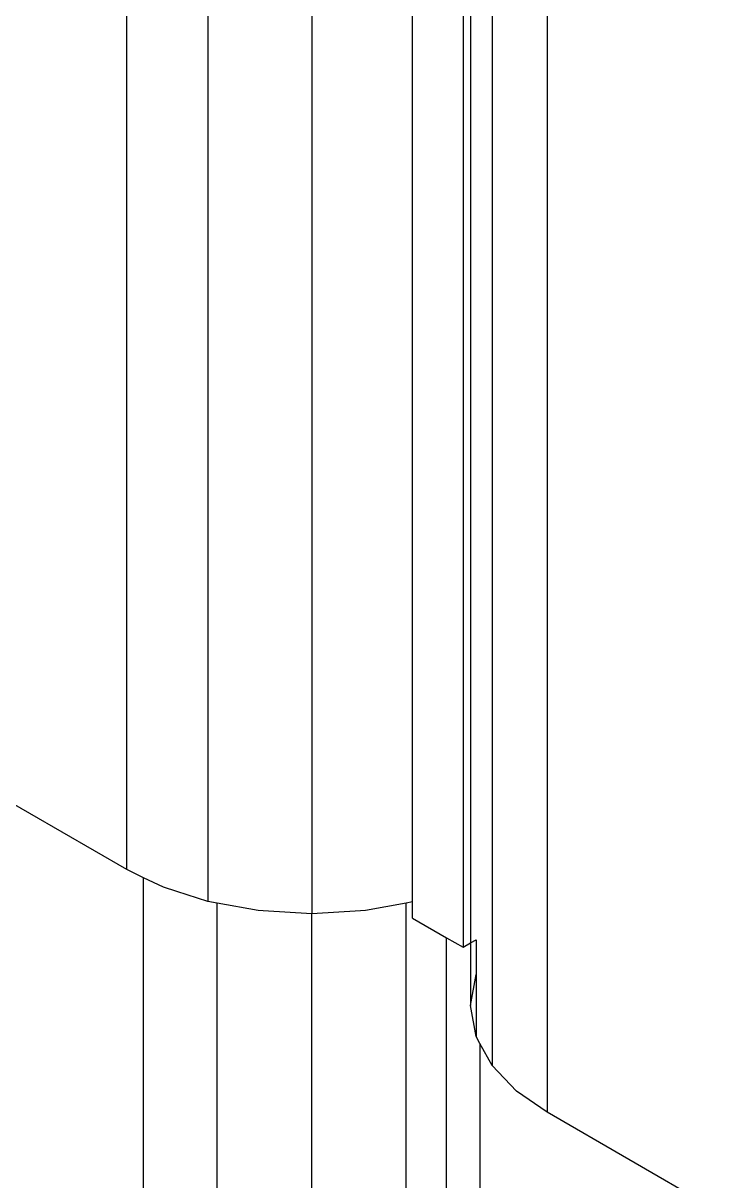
# Model space of a CAD drawing. Header units: millimetres. Extents: x 153 to 4750, y 92 to 3343.
# Drawn here: x 3620.73 to 3649.9, y 2581.05 to 2629.73 of the extents above; entities that cross this region are included whole.
import ezdxf

# ---------------------------------------------------------------- set-up
doc = ezdxf.new("R2010")
doc.units = ezdxf.units.MM

msp = doc.modelspace()

# ---------------------------------------------------------------- linework, layer by layer
for p, q in [((3625.086, 2594.136), (3350.021, 2752.945)), ((3625.086, 2594.136), (3625.086, 2671.703)), ((3628.495, 2670.366), (3628.495, 2592.798)), ((3632.864, 2669.843), (3632.864, 2592.276)), ((3637.106, 2592.775), (3637.106, 2669.662)), ((3639.228, 2668.437), (3639.228, 2590.87)), ((3639.541, 2665.988), (3639.541, 2591.051)), ((3640.446, 2663.465), (3640.446, 2585.898)), ((3642.763, 2661.497), (3642.763, 2583.93)), ((3625.793, 2593.796), (3625.086, 2594.136)), ((3625.793, 2081.784), (3625.793, 2593.796)), ((3626.631, 2593.394), (3625.793, 2593.796)), ((3627.197, 2593.213), (3626.631, 2593.394)), ((3628.495, 2592.798), (3627.197, 2593.213)), ((3628.892, 2592.726), (3628.495, 2592.798)), ((3628.892, 2080.568), (3628.892, 2592.726)), ((3630.61, 2592.411), (3628.892, 2592.726)), ((3636.836, 2592.726), (3635.118, 2592.411)), ((3637.106, 2592.775), (3636.836, 2592.726)), ((3636.836, 2080.568), (3636.836, 2592.726)), ((3637.106, 2592.095), (3637.106, 2592.775)), ((3630.815, 2592.398), (3630.61, 2592.411)), ((3632.864, 2592.276), (3630.815, 2592.398)), ((3634.913, 2592.398), (3632.864, 2592.276)), ((3632.864, 2080.093), (3632.864, 2592.276)), ((3635.118, 2592.411), (3634.913, 2592.398)), ((3637.106, 2592.095), (3638.53, 2591.273)), ((3638.53, 2081.11), (3638.53, 2591.273)), ((3638.53, 2591.273), (3639.228, 2590.87)), ((3639.541, 2591.051), (3639.775, 2591.186)), ((3639.775, 2591.186), (3639.775, 2589.722)), ((3639.228, 2590.87), (3639.541, 2591.051)), ((3639.541, 2591.051), (3639.541, 2588.421)), ((3639.541, 2588.421), (3639.775, 2589.722)), ((3639.775, 2589.722), (3639.775, 2587.119)), ((3639.775, 2587.119), (3639.541, 2588.421)), ((3639.935, 2586.828), (3639.775, 2587.119)), ((3639.935, 2586.828), (3639.935, 2081.784)), ((3640.446, 2585.898), (3639.935, 2586.828)), ((3641.478, 2584.822), (3640.446, 2585.898)), ((3642.763, 2583.93), (3641.478, 2584.822)), ((3660.34, 2573.782), (3642.763, 2583.93))]:
    msp.add_line(p, q)

doc.saveas('drawing.dxf')
